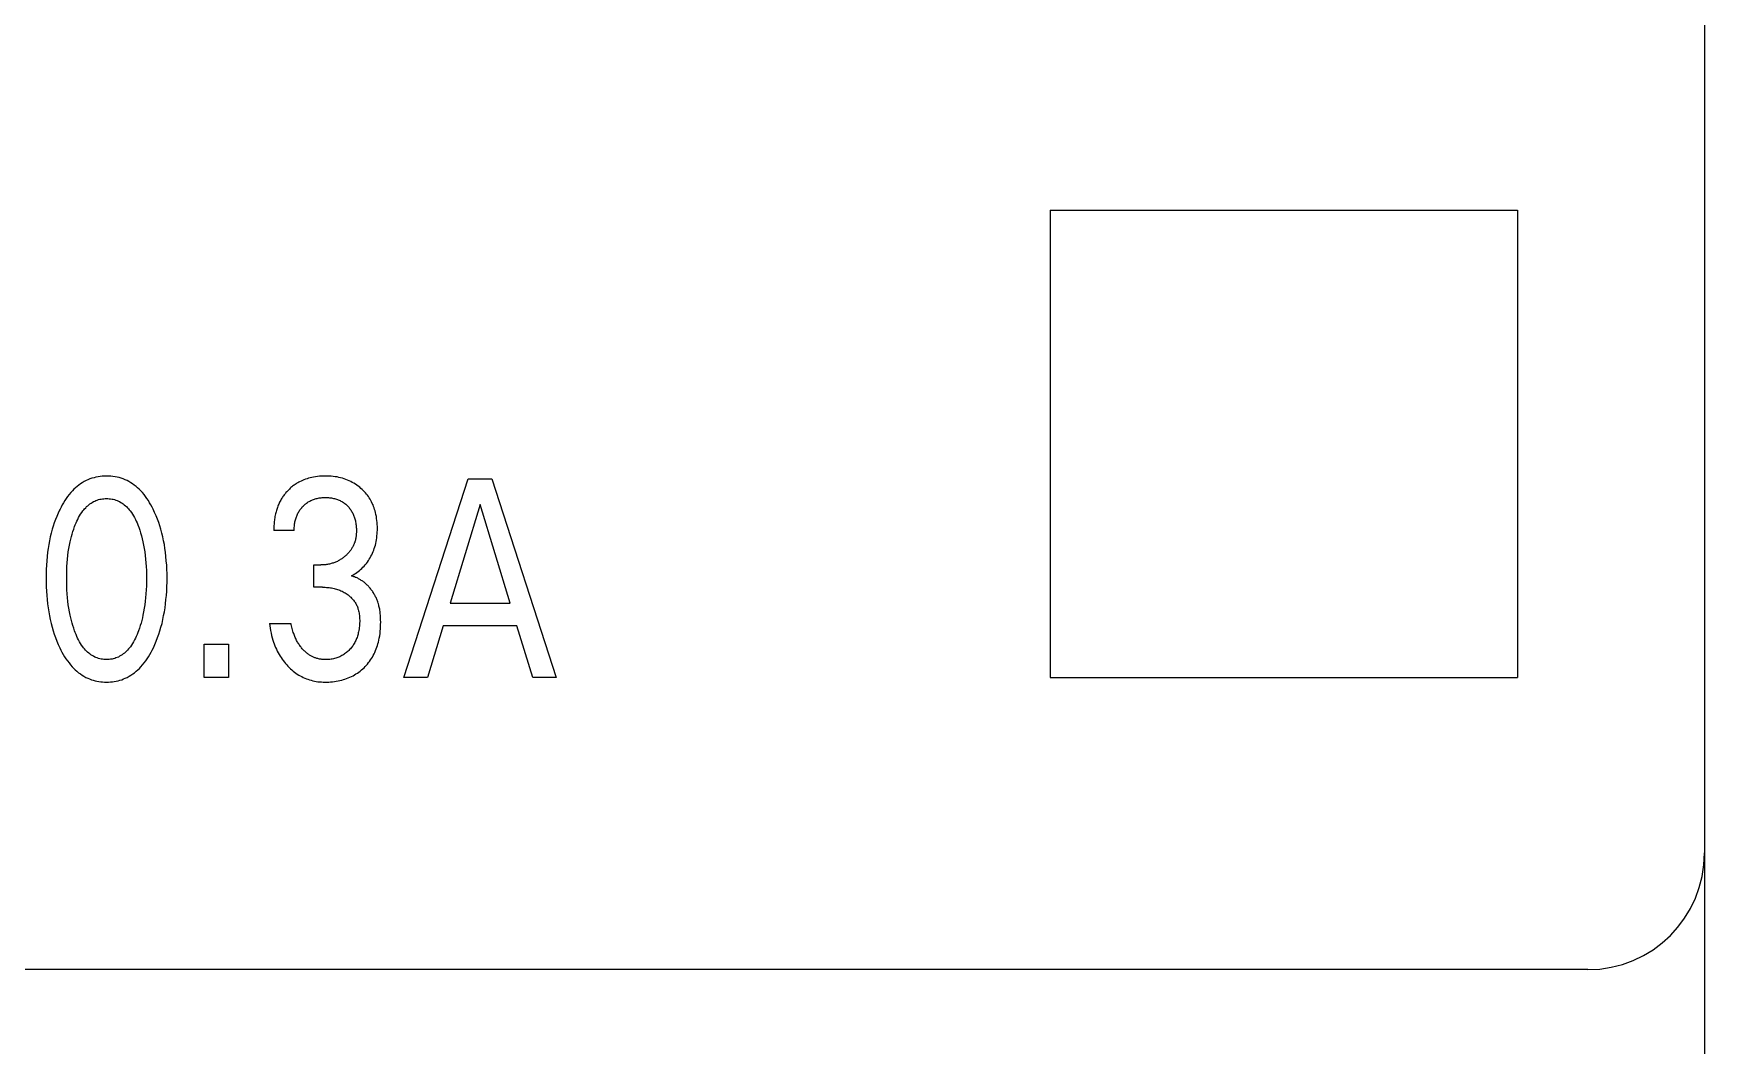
# Model space of a CAD drawing. Extents: x 0 to 420, y 0 to 297.
# Drawn here: x 180 to 194.3, y 181.85 to 190.51 of the extents above; entities that cross this region are included whole.
import ezdxf

# ---------------------------------------------------------------- set-up
doc = ezdxf.new("R2010")
doc.units = 0
doc.header["$LTSCALE"] = 23.1
doc.layers.add('10000_FRONT', color=7, linetype='CONTINUOUS')

msp = doc.modelspace()

# ---------------------------------------------------------------- linework, layer by layer
at = {"layer": '10000_FRONT', "color": 7, "linetype": 'CONTINUOUS'}
for p, q in [((194.3, 249), (194.3, 161)), ((188.7, 189), (188.7, 185)), ((188.7, 189), (192.7, 189)), ((192.7, 189), (192.7, 185)), ((180.415, 186.668), (180.4, 186.658)), ((180.431, 186.678), (180.415, 186.668)), ((180.447, 186.686), (180.431, 186.678)), ((180.463, 186.694), (180.447, 186.686)), ((180.48, 186.7), (180.463, 186.694)), ((180.497, 186.706), (180.48, 186.7)), ((180.515, 186.711), (180.497, 186.706)), ((180.532, 186.716), (180.515, 186.711)), ((180.55, 186.719), (180.532, 186.716)), ((180.568, 186.722), (180.55, 186.719)), ((180.586, 186.724), (180.568, 186.722)), ((180.604, 186.725), (180.586, 186.724)), ((180.622, 186.725), (180.604, 186.725)), ((180.641, 186.725), (180.622, 186.725)), ((180.659, 186.724), (180.641, 186.725)), ((180.677, 186.722), (180.659, 186.724)), ((180.695, 186.719), (180.677, 186.722)), ((180.713, 186.716), (180.695, 186.719)), ((180.73, 186.712), (180.713, 186.716)), ((180.748, 186.706), (180.73, 186.712)), ((180.765, 186.7), (180.748, 186.706)), ((180.782, 186.694), (180.765, 186.7)), ((180.798, 186.686), (180.782, 186.694)), ((180.814, 186.678), (180.798, 186.686)), ((180.83, 186.668), (180.814, 186.678)), ((180.845, 186.658), (180.83, 186.668)), ((182.252, 186.663), (182.244, 186.658)), ((182.259, 186.667), (182.252, 186.663)), ((182.267, 186.672), (182.259, 186.667)), ((182.275, 186.676), (182.267, 186.672)), ((182.287, 186.682), (182.275, 186.676)), ((182.299, 186.688), (182.287, 186.682)), ((182.312, 186.693), (182.299, 186.688)), ((182.325, 186.698), (182.312, 186.693)), ((182.338, 186.702), (182.325, 186.698)), ((182.351, 186.706), (182.338, 186.702)), ((182.364, 186.71), (182.351, 186.706)), ((182.378, 186.713), (182.364, 186.71)), ((182.394, 186.716), (182.378, 186.713)), ((182.411, 186.719), (182.394, 186.716)), ((182.428, 186.721), (182.411, 186.719)), ((182.445, 186.723), (182.428, 186.721)), ((182.462, 186.724), (182.445, 186.723)), ((182.479, 186.725), (182.462, 186.724)), ((182.496, 186.725), (182.479, 186.725)), ((182.513, 186.725), (182.496, 186.725)), ((182.53, 186.724), (182.513, 186.725)), ((182.546, 186.723), (182.53, 186.724)), ((182.562, 186.722), (182.546, 186.723)), ((182.579, 186.719), (182.562, 186.722)), ((182.595, 186.717), (182.579, 186.719)), ((182.611, 186.714), (182.595, 186.717)), ((182.626, 186.71), (182.611, 186.714)), ((182.641, 186.706), (182.626, 186.71)), ((182.656, 186.701), (182.641, 186.706)), ((182.67, 186.696), (182.656, 186.701)), ((182.685, 186.691), (182.67, 186.696)), ((182.699, 186.685), (182.685, 186.691)), ((182.713, 186.678), (182.699, 186.685)), ((182.726, 186.671), (182.713, 186.678)), ((182.739, 186.664), (182.726, 186.671)), ((182.752, 186.656), (182.739, 186.664)), ((183.167, 185), (183.718, 186.7)), ((183.718, 186.7), (183.919, 186.7)), ((183.919, 186.7), (184.47, 185)), ((180.277, 186.533), (180.265, 186.515)), ((180.289, 186.55), (180.277, 186.533)), ((180.302, 186.567), (180.289, 186.55)), ((180.316, 186.583), (180.302, 186.567)), ((180.33, 186.599), (180.316, 186.583)), ((180.343, 186.612), (180.33, 186.599)), ((180.357, 186.624), (180.343, 186.612)), ((180.371, 186.636), (180.357, 186.624)), ((180.385, 186.648), (180.371, 186.636)), ((180.4, 186.658), (180.385, 186.648)), ((180.532, 186.515), (180.543, 186.519)), ((180.543, 186.519), (180.554, 186.523)), ((180.554, 186.523), (180.565, 186.526)), ((180.565, 186.526), (180.576, 186.528)), ((180.576, 186.528), (180.588, 186.53)), ((180.588, 186.53), (180.599, 186.531)), ((180.599, 186.531), (180.611, 186.532)), ((180.611, 186.532), (180.622, 186.533)), ((180.622, 186.533), (180.634, 186.532)), ((180.634, 186.532), (180.646, 186.531)), ((180.646, 186.531), (180.657, 186.53)), ((180.657, 186.53), (180.669, 186.528)), ((180.669, 186.528), (180.68, 186.526)), ((180.68, 186.526), (180.691, 186.523)), ((180.691, 186.523), (180.702, 186.519)), ((180.702, 186.519), (180.713, 186.515)), ((180.86, 186.648), (180.845, 186.658)), ((180.875, 186.636), (180.86, 186.648)), ((180.888, 186.624), (180.875, 186.636)), ((180.902, 186.612), (180.888, 186.624)), ((180.915, 186.599), (180.902, 186.612)), ((180.929, 186.583), (180.915, 186.599)), ((180.943, 186.567), (180.929, 186.583)), ((180.956, 186.55), (180.943, 186.567)), ((180.968, 186.533), (180.956, 186.55)), ((180.98, 186.515), (180.968, 186.533)), ((182.114, 186.52), (182.109, 186.511)), ((182.118, 186.527), (182.114, 186.52)), ((182.122, 186.535), (182.118, 186.527)), ((182.127, 186.542), (182.122, 186.535)), ((182.132, 186.549), (182.127, 186.542)), ((182.137, 186.556), (182.132, 186.549)), ((182.142, 186.563), (182.137, 186.556)), ((182.147, 186.57), (182.142, 186.563)), ((182.153, 186.577), (182.147, 186.57)), ((182.158, 186.583), (182.153, 186.577)), ((182.164, 186.59), (182.158, 186.583)), ((182.17, 186.596), (182.164, 186.59)), ((182.176, 186.602), (182.17, 186.596)), ((182.182, 186.608), (182.176, 186.602)), ((182.188, 186.614), (182.182, 186.608)), ((182.195, 186.62), (182.188, 186.614)), ((182.201, 186.626), (182.195, 186.62)), ((182.208, 186.632), (182.201, 186.626)), ((182.215, 186.638), (182.208, 186.632)), ((182.222, 186.643), (182.215, 186.638)), ((182.229, 186.648), (182.222, 186.643)), ((182.237, 186.653), (182.229, 186.648)), ((182.244, 186.658), (182.237, 186.653)), ((182.378, 186.518), (182.385, 186.522)), ((182.385, 186.522), (182.393, 186.525)), ((182.393, 186.525), (182.401, 186.528)), ((182.401, 186.528), (182.409, 186.53)), ((182.409, 186.53), (182.417, 186.532)), ((182.417, 186.532), (182.425, 186.534)), ((182.425, 186.534), (182.433, 186.536)), ((182.433, 186.536), (182.442, 186.538)), ((182.442, 186.538), (182.451, 186.539)), ((182.451, 186.539), (182.459, 186.54)), ((182.459, 186.54), (182.468, 186.541)), ((182.468, 186.541), (182.477, 186.542)), ((182.477, 186.542), (182.486, 186.542)), ((182.486, 186.542), (182.495, 186.542)), ((182.495, 186.542), (182.504, 186.542)), ((182.504, 186.542), (182.513, 186.542)), ((182.513, 186.542), (182.522, 186.541)), ((182.522, 186.541), (182.531, 186.54)), ((182.531, 186.54), (182.539, 186.539)), ((182.539, 186.539), (182.548, 186.538)), ((182.548, 186.538), (182.557, 186.536)), ((182.557, 186.536), (182.566, 186.534)), ((182.566, 186.534), (182.574, 186.532)), ((182.574, 186.532), (182.582, 186.53)), ((182.582, 186.53), (182.59, 186.528)), ((182.59, 186.528), (182.598, 186.525)), ((182.598, 186.525), (182.606, 186.522)), ((182.606, 186.522), (182.613, 186.518)), ((182.764, 186.647), (182.752, 186.656)), ((182.777, 186.638), (182.764, 186.647)), ((182.789, 186.629), (182.777, 186.638)), ((182.8, 186.619), (182.789, 186.629)), ((182.81, 186.61), (182.8, 186.619)), ((182.82, 186.601), (182.81, 186.61)), ((182.829, 186.591), (182.82, 186.601)), ((182.838, 186.581), (182.829, 186.591)), ((182.847, 186.571), (182.838, 186.581)), ((182.855, 186.56), (182.847, 186.571)), ((182.863, 186.549), (182.855, 186.56)), ((182.871, 186.538), (182.863, 186.549)), ((182.878, 186.527), (182.871, 186.538)), ((182.885, 186.515), (182.878, 186.527)), ((180.196, 186.38), (180.185, 186.352)), ((180.207, 186.407), (180.196, 186.38)), ((180.22, 186.434), (180.207, 186.407)), ((180.224, 186.441), (180.22, 186.434)), ((180.233, 186.46), (180.224, 186.441)), ((180.243, 186.479), (180.233, 186.46)), ((180.254, 186.497), (180.243, 186.479)), ((180.265, 186.515), (180.254, 186.497)), ((180.383, 186.369), (180.392, 186.384)), ((180.392, 186.384), (180.4, 186.398)), ((180.4, 186.398), (180.41, 186.412)), ((180.41, 186.412), (180.42, 186.426)), ((180.42, 186.426), (180.427, 186.436)), ((180.427, 186.436), (180.435, 186.445)), ((180.435, 186.445), (180.444, 186.454)), ((180.444, 186.454), (180.452, 186.463)), ((180.452, 186.463), (180.461, 186.471)), ((180.461, 186.471), (180.47, 186.479)), ((180.47, 186.479), (180.48, 186.486)), ((180.48, 186.486), (180.49, 186.493)), ((180.49, 186.493), (180.5, 186.5)), ((180.5, 186.5), (180.511, 186.506)), ((180.511, 186.506), (180.521, 186.511)), ((180.521, 186.511), (180.532, 186.515)), ((180.713, 186.515), (180.724, 186.511)), ((180.724, 186.511), (180.734, 186.506)), ((180.734, 186.506), (180.745, 186.5)), ((180.745, 186.5), (180.755, 186.493)), ((180.755, 186.493), (180.765, 186.486)), ((180.765, 186.486), (180.774, 186.479)), ((180.774, 186.479), (180.784, 186.471)), ((180.784, 186.471), (180.793, 186.463)), ((180.793, 186.463), (180.801, 186.454)), ((180.801, 186.454), (180.809, 186.445)), ((180.809, 186.445), (180.817, 186.436)), ((180.817, 186.436), (180.825, 186.426)), ((180.825, 186.426), (180.835, 186.412)), ((180.835, 186.412), (180.844, 186.398)), ((180.844, 186.398), (180.853, 186.384)), ((180.853, 186.384), (180.861, 186.369)), ((180.991, 186.497), (180.98, 186.515)), ((181.001, 186.479), (180.991, 186.497)), ((181.012, 186.46), (181.001, 186.479)), ((181.021, 186.441), (181.012, 186.46)), ((181.034, 186.413), (181.021, 186.441)), ((181.047, 186.385), (181.034, 186.413)), ((181.058, 186.356), (181.047, 186.385)), ((182.064, 186.379), (182.062, 186.368)), ((182.066, 186.39), (182.064, 186.379)), ((182.069, 186.401), (182.066, 186.39)), ((182.071, 186.41), (182.069, 186.401)), ((182.074, 186.42), (182.071, 186.41)), ((182.076, 186.429), (182.074, 186.42)), ((182.079, 186.439), (182.076, 186.429)), ((182.082, 186.448), (182.079, 186.439)), ((182.085, 186.457), (182.082, 186.448)), ((182.089, 186.467), (182.085, 186.457)), ((182.092, 186.476), (182.089, 186.467)), ((182.096, 186.485), (182.092, 186.476)), ((182.1, 186.494), (182.096, 186.485)), ((182.104, 186.502), (182.1, 186.494)), ((182.109, 186.511), (182.104, 186.502)), ((182.247, 186.375), (182.25, 186.383)), ((182.25, 186.383), (182.253, 186.391)), ((182.253, 186.391), (182.257, 186.399)), ((182.257, 186.399), (182.26, 186.407)), ((182.26, 186.407), (182.264, 186.414)), ((182.264, 186.414), (182.269, 186.421)), ((182.269, 186.421), (182.273, 186.428)), ((182.273, 186.428), (182.278, 186.435)), ((182.278, 186.435), (182.282, 186.442)), ((182.282, 186.442), (182.288, 186.448)), ((182.288, 186.448), (182.293, 186.454)), ((182.293, 186.454), (182.298, 186.461)), ((182.298, 186.461), (182.304, 186.467)), ((182.304, 186.467), (182.31, 186.472)), ((182.31, 186.472), (182.316, 186.478)), ((182.316, 186.478), (182.322, 186.483)), ((182.322, 186.483), (182.329, 186.488)), ((182.329, 186.488), (182.335, 186.493)), ((182.335, 186.493), (182.342, 186.498)), ((182.342, 186.498), (182.349, 186.503)), ((182.349, 186.503), (182.356, 186.507)), ((182.356, 186.507), (182.363, 186.511)), ((182.363, 186.511), (182.37, 186.515)), ((182.37, 186.515), (182.378, 186.518)), ((182.613, 186.518), (182.621, 186.515)), ((182.621, 186.515), (182.628, 186.511)), ((182.628, 186.511), (182.635, 186.507)), ((182.635, 186.507), (182.642, 186.503)), ((182.642, 186.503), (182.649, 186.498)), ((182.649, 186.498), (182.656, 186.494)), ((182.656, 186.494), (182.663, 186.489)), ((182.663, 186.489), (182.669, 186.483)), ((182.669, 186.483), (182.675, 186.478)), ((182.675, 186.478), (182.681, 186.472)), ((182.681, 186.472), (182.687, 186.467)), ((182.687, 186.467), (182.692, 186.461)), ((182.692, 186.461), (182.698, 186.455)), ((182.698, 186.455), (182.703, 186.448)), ((182.703, 186.448), (182.708, 186.442)), ((182.708, 186.442), (182.713, 186.435)), ((182.713, 186.435), (182.717, 186.428)), ((182.717, 186.428), (182.721, 186.422)), ((182.721, 186.422), (182.726, 186.414)), ((182.726, 186.414), (182.73, 186.407)), ((182.73, 186.407), (182.733, 186.399)), ((182.733, 186.399), (182.737, 186.391)), ((182.737, 186.391), (182.74, 186.383)), ((182.74, 186.383), (182.743, 186.375)), ((182.891, 186.503), (182.885, 186.515)), ((182.897, 186.49), (182.891, 186.503)), ((182.903, 186.478), (182.897, 186.49)), ((182.908, 186.465), (182.903, 186.478)), ((182.913, 186.452), (182.908, 186.465)), ((182.917, 186.439), (182.913, 186.452)), ((182.921, 186.426), (182.917, 186.439)), ((182.924, 186.413), (182.921, 186.426)), ((182.928, 186.396), (182.924, 186.413)), ((182.932, 186.379), (182.928, 186.396)), ((182.934, 186.362), (182.932, 186.379)), ((183.819, 186.481), (183.562, 185.636)), ((184.077, 185.636), (183.819, 186.481)), ((180.149, 186.236), (180.141, 186.204)), ((180.157, 186.269), (180.149, 186.236)), ((180.166, 186.297), (180.157, 186.269)), ((180.175, 186.325), (180.166, 186.297)), ((180.185, 186.352), (180.175, 186.325)), ((180.328, 186.228), (180.334, 186.25)), ((180.334, 186.25), (180.341, 186.271)), ((180.341, 186.271), (180.349, 186.293)), ((180.349, 186.293), (180.355, 186.308)), ((180.355, 186.308), (180.362, 186.324)), ((180.362, 186.324), (180.368, 186.339)), ((180.368, 186.339), (180.376, 186.354)), ((180.376, 186.354), (180.383, 186.369)), ((180.861, 186.369), (180.869, 186.354)), ((180.869, 186.354), (180.876, 186.339)), ((180.876, 186.339), (180.883, 186.324)), ((180.883, 186.324), (180.889, 186.308)), ((180.889, 186.308), (180.896, 186.293)), ((180.896, 186.293), (180.898, 186.287)), ((180.898, 186.287), (180.906, 186.263)), ((180.906, 186.263), (180.914, 186.238)), ((180.914, 186.238), (180.921, 186.213)), ((181.069, 186.327), (181.058, 186.356)), ((181.078, 186.298), (181.069, 186.327)), ((181.087, 186.269), (181.078, 186.298)), ((181.096, 186.236), (181.087, 186.269)), ((181.104, 186.204), (181.096, 186.236)), ((182.055, 186.302), (182.054, 186.291)), ((182.054, 186.291), (182.054, 186.28)), ((182.054, 186.28), (182.054, 186.269)), ((182.054, 186.269), (182.054, 186.258)), ((182.228, 186.258), (182.054, 186.258)), ((182.056, 186.313), (182.055, 186.302)), ((182.057, 186.324), (182.056, 186.313)), ((182.058, 186.335), (182.057, 186.324)), ((182.059, 186.346), (182.058, 186.335)), ((182.061, 186.357), (182.059, 186.346)), ((182.062, 186.368), (182.061, 186.357)), ((182.228, 186.277), (182.229, 186.286)), ((182.228, 186.267), (182.228, 186.277)), ((182.228, 186.258), (182.228, 186.267)), ((182.229, 186.286), (182.23, 186.296)), ((182.23, 186.296), (182.231, 186.305)), ((182.231, 186.305), (182.232, 186.315)), ((182.232, 186.315), (182.233, 186.324)), ((182.233, 186.324), (182.235, 186.333)), ((182.235, 186.333), (182.237, 186.343)), ((182.237, 186.343), (182.239, 186.351)), ((182.239, 186.351), (182.241, 186.359)), ((182.241, 186.359), (182.244, 186.367)), ((182.244, 186.367), (182.247, 186.375)), ((182.743, 186.375), (182.745, 186.367)), ((182.745, 186.367), (182.748, 186.359)), ((182.748, 186.359), (182.75, 186.351)), ((182.75, 186.351), (182.752, 186.342)), ((182.752, 186.342), (182.754, 186.333)), ((182.754, 186.333), (182.756, 186.323)), ((182.756, 186.323), (182.757, 186.314)), ((182.757, 186.314), (182.759, 186.304)), ((182.759, 186.304), (182.76, 186.294)), ((182.76, 186.294), (182.76, 186.285)), ((182.76, 186.285), (182.761, 186.275)), ((182.761, 186.24), (182.76, 186.232)), ((182.761, 186.275), (182.761, 186.265)), ((182.761, 186.265), (182.761, 186.255)), ((182.761, 186.255), (182.761, 186.248)), ((182.761, 186.248), (182.761, 186.24)), ((182.936, 186.345), (182.934, 186.362)), ((182.938, 186.328), (182.936, 186.345)), ((182.939, 186.311), (182.938, 186.328)), ((182.938, 186.229), (182.939, 186.245)), ((182.94, 186.294), (182.939, 186.311)), ((182.939, 186.245), (182.94, 186.261)), ((182.94, 186.277), (182.94, 186.294)), ((182.94, 186.261), (182.94, 186.277)), ((180.122, 186.106), (180.118, 186.073)), ((180.128, 186.139), (180.122, 186.106)), ((180.134, 186.171), (180.128, 186.139)), ((180.141, 186.204), (180.134, 186.171)), ((180.295, 186.075), (180.3, 186.104)), ((180.3, 186.104), (180.305, 186.134)), ((180.305, 186.134), (180.311, 186.163)), ((180.311, 186.163), (180.316, 186.185)), ((180.316, 186.185), (180.322, 186.207)), ((180.322, 186.207), (180.328, 186.228)), ((180.921, 186.213), (180.928, 186.188)), ((180.928, 186.188), (180.934, 186.163)), ((180.934, 186.163), (180.94, 186.134)), ((180.94, 186.134), (180.945, 186.104)), ((180.945, 186.104), (180.949, 186.075)), ((181.111, 186.171), (181.104, 186.204)), ((181.117, 186.139), (181.111, 186.171)), ((181.122, 186.106), (181.117, 186.139)), ((181.127, 186.073), (181.122, 186.106)), ((182.712, 186.091), (182.708, 186.085)), ((182.716, 186.096), (182.712, 186.091)), ((182.719, 186.102), (182.716, 186.096)), ((182.723, 186.108), (182.719, 186.102)), ((182.726, 186.114), (182.723, 186.108)), ((182.73, 186.12), (182.726, 186.114)), ((182.733, 186.126), (182.73, 186.12)), ((182.736, 186.132), (182.733, 186.126)), ((182.738, 186.138), (182.736, 186.132)), ((182.741, 186.144), (182.738, 186.138)), ((182.743, 186.151), (182.741, 186.144)), ((182.746, 186.157), (182.743, 186.151)), ((182.748, 186.163), (182.746, 186.157)), ((182.75, 186.17), (182.748, 186.163)), ((182.752, 186.177), (182.75, 186.17)), ((182.754, 186.185), (182.752, 186.177)), ((182.755, 186.193), (182.754, 186.185)), ((182.757, 186.201), (182.755, 186.193)), ((182.758, 186.208), (182.757, 186.201)), ((182.759, 186.216), (182.758, 186.208)), ((182.76, 186.224), (182.759, 186.216)), ((182.76, 186.232), (182.76, 186.224)), ((182.904, 186.078), (182.91, 186.092)), ((182.91, 186.092), (182.914, 186.106)), ((182.914, 186.106), (182.919, 186.12)), ((182.919, 186.12), (182.923, 186.134)), ((182.923, 186.134), (182.926, 186.149)), ((182.926, 186.149), (182.93, 186.164)), ((182.93, 186.164), (182.933, 186.18)), ((182.933, 186.18), (182.935, 186.196)), ((182.935, 186.196), (182.937, 186.212)), ((182.937, 186.212), (182.938, 186.229)), ((180.108, 185.963), (180.106, 185.926)), ((180.11, 186), (180.108, 185.963)), ((180.114, 186.036), (180.11, 186)), ((180.118, 186.073), (180.114, 186.036)), ((180.282, 185.917), (180.283, 185.95)), ((180.283, 185.95), (180.285, 185.983)), ((180.285, 185.983), (180.288, 186.015)), ((180.288, 186.015), (180.291, 186.045)), ((180.291, 186.045), (180.295, 186.075)), ((180.949, 186.075), (180.953, 186.045)), ((180.953, 186.045), (180.956, 186.015)), ((180.956, 186.015), (180.959, 185.983)), ((180.959, 185.983), (180.961, 185.95)), ((180.961, 185.95), (180.963, 185.917)), ((181.131, 186.036), (181.127, 186.073)), ((181.134, 186), (181.131, 186.036)), ((181.137, 185.963), (181.134, 186)), ((181.139, 185.926), (181.137, 185.963)), ((182.397, 185.773), (182.397, 185.964)), ((182.397, 185.964), (182.456, 185.964)), ((182.465, 185.964), (182.456, 185.964)), ((182.473, 185.964), (182.465, 185.964)), ((182.481, 185.965), (182.473, 185.964)), ((182.489, 185.965), (182.481, 185.965)), ((182.498, 185.966), (182.489, 185.965)), ((182.506, 185.967), (182.498, 185.966)), ((182.514, 185.969), (182.506, 185.967)), ((182.522, 185.97), (182.514, 185.969)), ((182.53, 185.972), (182.522, 185.97)), ((182.538, 185.974), (182.53, 185.972)), ((182.546, 185.976), (182.538, 185.974)), ((182.553, 185.978), (182.546, 185.976)), ((182.561, 185.98), (182.553, 185.978)), ((182.568, 185.983), (182.561, 185.98)), ((182.576, 185.986), (182.568, 185.983)), ((182.583, 185.989), (182.576, 185.986)), ((182.591, 185.992), (182.583, 185.989)), ((182.598, 185.995), (182.591, 185.992)), ((182.604, 185.999), (182.598, 185.995)), ((182.611, 186.002), (182.604, 185.999)), ((182.617, 186.006), (182.611, 186.002)), ((182.623, 186.01), (182.617, 186.006)), ((182.63, 186.013), (182.623, 186.01)), ((182.636, 186.017), (182.63, 186.013)), ((182.642, 186.022), (182.636, 186.017)), ((182.648, 186.026), (182.642, 186.022)), ((182.653, 186.03), (182.648, 186.026)), ((182.659, 186.035), (182.653, 186.03)), ((182.665, 186.039), (182.659, 186.035)), ((182.67, 186.044), (182.665, 186.039)), ((182.675, 186.049), (182.67, 186.044)), ((182.68, 186.054), (182.675, 186.049)), ((182.685, 186.059), (182.68, 186.054)), ((182.69, 186.064), (182.685, 186.059)), ((182.694, 186.069), (182.69, 186.064)), ((182.699, 186.074), (182.694, 186.069)), ((182.703, 186.079), (182.699, 186.074)), ((182.708, 186.085), (182.703, 186.079)), ((182.817, 185.945), (182.827, 185.955)), ((182.827, 185.955), (182.837, 185.966)), ((182.837, 185.966), (182.846, 185.977)), ((182.846, 185.977), (182.855, 185.989)), ((182.855, 185.989), (182.863, 186.001)), ((182.863, 186.001), (182.871, 186.013)), ((182.871, 186.013), (182.878, 186.025)), ((182.878, 186.025), (182.885, 186.038)), ((182.885, 186.038), (182.892, 186.051)), ((182.892, 186.051), (182.898, 186.064)), ((182.898, 186.064), (182.904, 186.078)), ((180.106, 185.926), (180.105, 185.89)), ((180.105, 185.89), (180.105, 185.853)), ((180.105, 185.853), (180.105, 185.816)), ((180.105, 185.816), (180.106, 185.778)), ((180.281, 185.884), (180.282, 185.917)), ((180.281, 185.851), (180.281, 185.884)), ((180.281, 185.817), (180.281, 185.851)), ((180.282, 185.784), (180.281, 185.817)), ((180.963, 185.917), (180.964, 185.884)), ((180.964, 185.817), (180.963, 185.784)), ((180.964, 185.884), (180.964, 185.851)), ((180.964, 185.851), (180.964, 185.817)), ((181.14, 185.89), (181.139, 185.926)), ((181.139, 185.779), (181.14, 185.816)), ((181.14, 185.853), (181.14, 185.89)), ((181.14, 185.816), (181.14, 185.853)), ((182.719, 185.87), (182.731, 185.877)), ((182.726, 185.868), (182.719, 185.87)), ((182.733, 185.866), (182.726, 185.868)), ((182.731, 185.877), (182.742, 185.884)), ((182.74, 185.863), (182.733, 185.866)), ((182.746, 185.861), (182.74, 185.863)), ((182.742, 185.884), (182.754, 185.891)), ((182.753, 185.858), (182.746, 185.861)), ((182.76, 185.856), (182.753, 185.858)), ((182.754, 185.891), (182.765, 185.899)), ((182.766, 185.853), (182.76, 185.856)), ((182.765, 185.899), (182.776, 185.907)), ((182.773, 185.85), (182.766, 185.853)), ((182.779, 185.846), (182.773, 185.85)), ((182.776, 185.907), (182.786, 185.916)), ((182.785, 185.843), (182.779, 185.846)), ((182.791, 185.839), (182.785, 185.843)), ((182.786, 185.916), (182.797, 185.925)), ((182.797, 185.836), (182.791, 185.839)), ((182.797, 185.925), (182.807, 185.935)), ((182.803, 185.832), (182.797, 185.836)), ((182.809, 185.828), (182.803, 185.832)), ((182.807, 185.935), (182.817, 185.945)), ((182.815, 185.824), (182.809, 185.828)), ((182.821, 185.82), (182.815, 185.824)), ((182.826, 185.816), (182.821, 185.82)), ((182.832, 185.811), (182.826, 185.816)), ((182.837, 185.807), (182.832, 185.811)), ((182.842, 185.802), (182.837, 185.807)), ((180.106, 185.778), (180.108, 185.741)), ((180.108, 185.741), (180.11, 185.704)), ((180.11, 185.704), (180.113, 185.667)), ((180.113, 185.667), (180.118, 185.63)), ((180.283, 185.75), (180.282, 185.784)), ((180.285, 185.717), (180.283, 185.75)), ((180.288, 185.683), (180.285, 185.717)), ((180.291, 185.653), (180.288, 185.683)), ((180.957, 185.683), (180.953, 185.653)), ((180.959, 185.717), (180.957, 185.683)), ((180.961, 185.75), (180.959, 185.717)), ((180.963, 185.784), (180.961, 185.75)), ((181.127, 185.63), (181.131, 185.667)), ((181.131, 185.667), (181.135, 185.704)), ((181.135, 185.704), (181.137, 185.741)), ((181.137, 185.741), (181.139, 185.779)), ((182.47, 185.773), (182.397, 185.773)), ((182.47, 185.773), (182.481, 185.773)), ((182.481, 185.773), (182.493, 185.773)), ((182.493, 185.773), (182.504, 185.772)), ((182.504, 185.772), (182.515, 185.771)), ((182.515, 185.771), (182.527, 185.77)), ((182.527, 185.77), (182.538, 185.769)), ((182.538, 185.769), (182.549, 185.767)), ((182.549, 185.767), (182.56, 185.765)), ((182.56, 185.765), (182.57, 185.763)), ((182.57, 185.763), (182.58, 185.76)), ((182.58, 185.76), (182.59, 185.757)), ((182.59, 185.757), (182.6, 185.754)), ((182.6, 185.754), (182.61, 185.75)), ((182.61, 185.75), (182.62, 185.747)), ((182.62, 185.747), (182.629, 185.743)), ((182.629, 185.743), (182.638, 185.739)), ((182.638, 185.739), (182.648, 185.734)), ((182.648, 185.734), (182.656, 185.729)), ((182.656, 185.729), (182.665, 185.724)), ((182.665, 185.724), (182.674, 185.719)), ((182.674, 185.719), (182.682, 185.713)), ((182.682, 185.713), (182.689, 185.708)), ((182.689, 185.708), (182.695, 185.703)), ((182.695, 185.703), (182.702, 185.698)), ((182.702, 185.698), (182.708, 185.692)), ((182.708, 185.692), (182.714, 185.687)), ((182.714, 185.687), (182.72, 185.681)), ((182.72, 185.681), (182.726, 185.675)), ((182.726, 185.675), (182.731, 185.669)), ((182.731, 185.669), (182.736, 185.662)), ((182.736, 185.662), (182.741, 185.655)), ((182.848, 185.797), (182.842, 185.802)), ((182.853, 185.792), (182.848, 185.797)), ((182.858, 185.787), (182.853, 185.792)), ((182.863, 185.782), (182.858, 185.787)), ((182.868, 185.776), (182.863, 185.782)), ((182.874, 185.77), (182.868, 185.776)), ((182.879, 185.764), (182.874, 185.77)), ((182.884, 185.758), (182.879, 185.764)), ((182.888, 185.752), (182.884, 185.758)), ((182.893, 185.745), (182.888, 185.752)), ((182.898, 185.739), (182.893, 185.745)), ((182.902, 185.733), (182.898, 185.739)), ((182.906, 185.726), (182.902, 185.733)), ((182.91, 185.719), (182.906, 185.726)), ((182.914, 185.712), (182.91, 185.719)), ((182.918, 185.706), (182.914, 185.712)), ((182.922, 185.699), (182.918, 185.706)), ((182.925, 185.692), (182.922, 185.699)), ((182.929, 185.685), (182.925, 185.692)), ((182.932, 185.677), (182.929, 185.685)), ((182.935, 185.67), (182.932, 185.677)), ((182.938, 185.663), (182.935, 185.67)), ((182.941, 185.656), (182.938, 185.663)), ((180.118, 185.63), (180.122, 185.596)), ((180.122, 185.596), (180.127, 185.563)), ((180.127, 185.563), (180.133, 185.529)), ((180.133, 185.529), (180.14, 185.496)), ((180.295, 185.623), (180.291, 185.653)), ((180.3, 185.593), (180.295, 185.623)), ((180.305, 185.563), (180.3, 185.593)), ((180.311, 185.534), (180.305, 185.563)), ((180.316, 185.511), (180.311, 185.534)), ((180.934, 185.534), (180.929, 185.511)), ((180.94, 185.563), (180.934, 185.534)), ((180.945, 185.593), (180.94, 185.563)), ((180.95, 185.623), (180.945, 185.593)), ((180.953, 185.653), (180.95, 185.623)), ((181.104, 185.497), (181.111, 185.53)), ((181.111, 185.53), (181.117, 185.563)), ((181.117, 185.563), (181.123, 185.597)), ((181.123, 185.597), (181.127, 185.63)), ((182.741, 185.655), (182.746, 185.649)), ((182.746, 185.649), (182.75, 185.642)), ((182.75, 185.642), (182.755, 185.635)), ((182.755, 185.635), (182.759, 185.627)), ((182.759, 185.627), (182.762, 185.62)), ((182.762, 185.62), (182.766, 185.613)), ((182.766, 185.613), (182.769, 185.605)), ((182.769, 185.605), (182.772, 185.597)), ((182.772, 185.597), (182.774, 185.589)), ((182.774, 185.589), (182.777, 185.582)), ((182.777, 185.582), (182.779, 185.572)), ((182.779, 185.572), (182.782, 185.562)), ((182.782, 185.562), (182.784, 185.552)), ((182.784, 185.552), (182.785, 185.542)), ((182.785, 185.542), (182.786, 185.532)), ((182.786, 185.532), (182.787, 185.522)), ((182.787, 185.522), (182.788, 185.512)), ((182.944, 185.647), (182.941, 185.656)), ((182.947, 185.638), (182.944, 185.647)), ((182.949, 185.63), (182.947, 185.638)), ((182.952, 185.621), (182.949, 185.63)), ((182.954, 185.612), (182.952, 185.621)), ((182.956, 185.603), (182.954, 185.612)), ((182.958, 185.594), (182.956, 185.603)), ((182.96, 185.585), (182.958, 185.594)), ((182.961, 185.576), (182.96, 185.585)), ((182.963, 185.567), (182.961, 185.576)), ((182.964, 185.558), (182.963, 185.567)), ((182.965, 185.548), (182.964, 185.558)), ((182.966, 185.53), (182.965, 185.548)), ((182.968, 185.512), (182.966, 185.53)), ((183.562, 185.636), (184.077, 185.636)), ((180.14, 185.496), (180.148, 185.463)), ((180.148, 185.463), (180.157, 185.431)), ((180.157, 185.431), (180.165, 185.401)), ((180.165, 185.401), (180.175, 185.371)), ((180.321, 185.489), (180.316, 185.511)), ((180.327, 185.467), (180.321, 185.489)), ((180.334, 185.445), (180.327, 185.467)), ((180.341, 185.423), (180.334, 185.445)), ((180.348, 185.401), (180.341, 185.423)), ((180.354, 185.385), (180.348, 185.401)), ((180.361, 185.369), (180.354, 185.385)), ((180.89, 185.385), (180.884, 185.369)), ((180.896, 185.401), (180.89, 185.385)), ((180.904, 185.423), (180.896, 185.401)), ((180.911, 185.445), (180.904, 185.423)), ((180.918, 185.467), (180.911, 185.445)), ((180.924, 185.489), (180.918, 185.467)), ((180.929, 185.511), (180.924, 185.489)), ((181.07, 185.371), (181.079, 185.401)), ((181.079, 185.401), (181.088, 185.431)), ((181.088, 185.431), (181.097, 185.464)), ((181.097, 185.464), (181.104, 185.497)), ((182.016, 185.464), (182.019, 185.443)), ((182.016, 185.464), (182.199, 185.464)), ((182.019, 185.443), (182.022, 185.422)), ((182.022, 185.422), (182.026, 185.402)), ((182.026, 185.402), (182.03, 185.381)), ((182.03, 185.381), (182.035, 185.361)), ((182.202, 185.453), (182.199, 185.464)), ((182.204, 185.442), (182.202, 185.453)), ((182.207, 185.431), (182.204, 185.442)), ((182.21, 185.42), (182.207, 185.431)), ((182.213, 185.409), (182.21, 185.42)), ((182.216, 185.398), (182.213, 185.409)), ((182.22, 185.387), (182.216, 185.398)), ((182.224, 185.376), (182.22, 185.387)), ((182.227, 185.368), (182.224, 185.376)), ((182.777, 185.382), (182.775, 185.373)), ((182.779, 185.392), (182.777, 185.382)), ((182.782, 185.404), (182.779, 185.392)), ((182.784, 185.417), (182.782, 185.404)), ((182.785, 185.429), (182.784, 185.417)), ((182.787, 185.441), (182.785, 185.429)), ((182.788, 185.454), (182.787, 185.441)), ((182.788, 185.512), (182.788, 185.502)), ((182.788, 185.502), (182.789, 185.492)), ((182.789, 185.479), (182.788, 185.466)), ((182.788, 185.466), (182.788, 185.454)), ((182.789, 185.492), (182.789, 185.479)), ((182.96, 185.357), (182.963, 185.377)), ((182.963, 185.377), (182.965, 185.396)), ((182.965, 185.396), (182.967, 185.416)), ((182.967, 185.416), (182.968, 185.435)), ((182.968, 185.493), (182.968, 185.512)), ((182.969, 185.475), (182.968, 185.493)), ((182.968, 185.455), (182.969, 185.475)), ((182.968, 185.435), (182.968, 185.455)), ((183.503, 185.443), (183.37, 185)), ((184.135, 185.443), (183.503, 185.443)), ((184.271, 185), (184.135, 185.443)), ((180.175, 185.371), (180.185, 185.342)), ((180.185, 185.342), (180.196, 185.313)), ((180.196, 185.313), (180.209, 185.284)), ((180.209, 185.284), (180.222, 185.255)), ((180.222, 185.255), (180.231, 185.236)), ((180.231, 185.236), (180.241, 185.217)), ((180.367, 185.353), (180.361, 185.369)), ((180.375, 185.338), (180.367, 185.353)), ((180.382, 185.322), (180.375, 185.338)), ((180.391, 185.307), (180.382, 185.322)), ((180.399, 185.293), (180.391, 185.307)), ((180.409, 185.278), (180.399, 185.293)), ((180.419, 185.264), (180.409, 185.278)), ((180.426, 185.254), (180.419, 185.264)), ((180.434, 185.245), (180.426, 185.254)), ((180.443, 185.235), (180.434, 185.245)), ((180.451, 185.226), (180.443, 185.235)), ((180.802, 185.235), (180.793, 185.226)), ((180.81, 185.245), (180.802, 185.235)), ((180.818, 185.254), (180.81, 185.245)), ((180.826, 185.264), (180.818, 185.254)), ((180.836, 185.278), (180.826, 185.264)), ((180.845, 185.293), (180.836, 185.278)), ((180.854, 185.307), (180.845, 185.293)), ((180.862, 185.322), (180.854, 185.307)), ((180.87, 185.338), (180.862, 185.322)), ((180.877, 185.353), (180.87, 185.338)), ((180.884, 185.369), (180.877, 185.353)), ((181.003, 185.217), (181.013, 185.236)), ((181.013, 185.236), (181.023, 185.255)), ((181.023, 185.255), (181.036, 185.284)), ((181.036, 185.284), (181.048, 185.313)), ((181.048, 185.313), (181.059, 185.342)), ((181.059, 185.342), (181.07, 185.371)), ((181.459, 185), (181.459, 185.287)), ((181.459, 185.287), (181.666, 185.287)), ((181.666, 185.287), (181.666, 185)), ((182.035, 185.361), (182.04, 185.34)), ((182.04, 185.34), (182.046, 185.32)), ((182.046, 185.32), (182.051, 185.304)), ((182.051, 185.304), (182.057, 185.289)), ((182.057, 185.289), (182.063, 185.273)), ((182.063, 185.273), (182.069, 185.258)), ((182.069, 185.258), (182.076, 185.242)), ((182.076, 185.242), (182.083, 185.227)), ((182.23, 185.359), (182.227, 185.368)), ((182.234, 185.351), (182.23, 185.359)), ((182.237, 185.343), (182.234, 185.351)), ((182.241, 185.334), (182.237, 185.343)), ((182.245, 185.326), (182.241, 185.334)), ((182.249, 185.318), (182.245, 185.326)), ((182.254, 185.31), (182.249, 185.318)), ((182.258, 185.302), (182.254, 185.31)), ((182.263, 185.295), (182.258, 185.302)), ((182.267, 185.288), (182.263, 185.295)), ((182.272, 185.281), (182.267, 185.288)), ((182.277, 185.274), (182.272, 185.281)), ((182.282, 185.267), (182.277, 185.274)), ((182.287, 185.26), (182.282, 185.267)), ((182.292, 185.254), (182.287, 185.26)), ((182.298, 185.247), (182.292, 185.254)), ((182.303, 185.241), (182.298, 185.247)), ((182.308, 185.236), (182.303, 185.241)), ((182.313, 185.23), (182.308, 185.236)), ((182.696, 185.233), (182.69, 185.226)), ((182.703, 185.24), (182.696, 185.233)), ((182.709, 185.247), (182.703, 185.24)), ((182.715, 185.254), (182.709, 185.247)), ((182.721, 185.261), (182.715, 185.254)), ((182.727, 185.268), (182.721, 185.261)), ((182.732, 185.276), (182.727, 185.268)), ((182.737, 185.284), (182.732, 185.276)), ((182.742, 185.292), (182.737, 185.284)), ((182.746, 185.3), (182.742, 185.292)), ((182.751, 185.308), (182.746, 185.3)), ((182.755, 185.317), (182.751, 185.308)), ((182.759, 185.326), (182.755, 185.317)), ((182.763, 185.335), (182.759, 185.326)), ((182.766, 185.344), (182.763, 185.335)), ((182.769, 185.354), (182.766, 185.344)), ((182.772, 185.363), (182.769, 185.354)), ((182.775, 185.373), (182.772, 185.363)), ((182.925, 185.231), (182.931, 185.245)), ((182.931, 185.245), (182.936, 185.259)), ((182.936, 185.259), (182.941, 185.274)), ((182.941, 185.274), (182.945, 185.289)), ((182.945, 185.289), (182.949, 185.304)), ((182.949, 185.304), (182.953, 185.319)), ((182.953, 185.319), (182.957, 185.338)), ((182.957, 185.338), (182.96, 185.357)), ((180.241, 185.217), (180.252, 185.198)), ((180.252, 185.198), (180.263, 185.179)), ((180.263, 185.179), (180.275, 185.161)), ((180.275, 185.161), (180.287, 185.143)), ((180.287, 185.143), (180.301, 185.125)), ((180.301, 185.125), (180.314, 185.108)), ((180.314, 185.108), (180.329, 185.092)), ((180.329, 185.092), (180.342, 185.079)), ((180.46, 185.218), (180.451, 185.226)), ((180.47, 185.209), (180.46, 185.218)), ((180.479, 185.202), (180.47, 185.209)), ((180.489, 185.195), (180.479, 185.202)), ((180.5, 185.188), (180.489, 185.195)), ((180.51, 185.182), (180.5, 185.188)), ((180.521, 185.176), (180.51, 185.182)), ((180.531, 185.172), (180.521, 185.176)), ((180.542, 185.168), (180.531, 185.172)), ((180.553, 185.164), (180.542, 185.168)), ((180.564, 185.161), (180.553, 185.164)), ((180.576, 185.159), (180.564, 185.161)), ((180.587, 185.157), (180.576, 185.159)), ((180.599, 185.155), (180.587, 185.157)), ((180.611, 185.154), (180.599, 185.155)), ((180.622, 185.154), (180.611, 185.154)), ((180.634, 185.154), (180.622, 185.154)), ((180.646, 185.155), (180.634, 185.154)), ((180.657, 185.157), (180.646, 185.155)), ((180.669, 185.159), (180.657, 185.157)), ((180.68, 185.161), (180.669, 185.159)), ((180.692, 185.164), (180.68, 185.161)), ((180.703, 185.168), (180.692, 185.164)), ((180.713, 185.172), (180.703, 185.168)), ((180.724, 185.176), (180.713, 185.172)), ((180.734, 185.182), (180.724, 185.176)), ((180.745, 185.188), (180.734, 185.182)), ((180.755, 185.195), (180.745, 185.188)), ((180.765, 185.202), (180.755, 185.195)), ((180.775, 185.209), (180.765, 185.202)), ((180.784, 185.218), (180.775, 185.209)), ((180.793, 185.226), (180.784, 185.218)), ((180.903, 185.079), (180.916, 185.092)), ((180.916, 185.092), (180.931, 185.108)), ((180.931, 185.108), (180.945, 185.125)), ((180.945, 185.125), (180.958, 185.143)), ((180.958, 185.143), (180.97, 185.161)), ((180.97, 185.161), (180.982, 185.179)), ((180.982, 185.179), (180.993, 185.198)), ((180.993, 185.198), (181.003, 185.217)), ((182.083, 185.227), (182.091, 185.213)), ((182.091, 185.213), (182.099, 185.198)), ((182.099, 185.198), (182.107, 185.184)), ((182.107, 185.184), (182.116, 185.171)), ((182.116, 185.171), (182.125, 185.158)), ((182.125, 185.158), (182.134, 185.145)), ((182.134, 185.145), (182.144, 185.133)), ((182.144, 185.133), (182.154, 185.12)), ((182.154, 185.12), (182.164, 185.109)), ((182.164, 185.109), (182.175, 185.097)), ((182.175, 185.097), (182.185, 185.086)), ((182.319, 185.225), (182.313, 185.23)), ((182.324, 185.22), (182.319, 185.225)), ((182.33, 185.215), (182.324, 185.22)), ((182.336, 185.21), (182.33, 185.215)), ((182.341, 185.206), (182.336, 185.21)), ((182.347, 185.201), (182.341, 185.206)), ((182.353, 185.197), (182.347, 185.201)), ((182.359, 185.193), (182.353, 185.197)), ((182.365, 185.189), (182.359, 185.193)), ((182.37, 185.186), (182.365, 185.189)), ((182.376, 185.183), (182.37, 185.186)), ((182.382, 185.18), (182.376, 185.183)), ((182.387, 185.177), (182.382, 185.18)), ((182.393, 185.175), (182.387, 185.177)), ((182.399, 185.172), (182.393, 185.175)), ((182.405, 185.17), (182.399, 185.172)), ((182.411, 185.168), (182.405, 185.17)), ((182.417, 185.166), (182.411, 185.168)), ((182.423, 185.164), (182.417, 185.166)), ((182.43, 185.162), (182.423, 185.164)), ((182.437, 185.16), (182.43, 185.162)), ((182.444, 185.159), (182.437, 185.16)), ((182.451, 185.158), (182.444, 185.159)), ((182.458, 185.157), (182.451, 185.158)), ((182.465, 185.156), (182.458, 185.157)), ((182.472, 185.155), (182.465, 185.156)), ((182.479, 185.155), (182.472, 185.155)), ((182.486, 185.154), (182.479, 185.155)), ((182.494, 185.154), (182.486, 185.154)), ((182.504, 185.154), (182.494, 185.154)), ((182.514, 185.155), (182.504, 185.154)), ((182.524, 185.155), (182.514, 185.155)), ((182.534, 185.156), (182.524, 185.155)), ((182.544, 185.158), (182.534, 185.156)), ((182.554, 185.159), (182.544, 185.158)), ((182.564, 185.161), (182.554, 185.159)), ((182.574, 185.164), (182.564, 185.161)), ((182.584, 185.166), (182.574, 185.164)), ((182.593, 185.169), (182.584, 185.166)), ((182.601, 185.172), (182.593, 185.169)), ((182.61, 185.176), (182.601, 185.172)), ((182.619, 185.179), (182.61, 185.176)), ((182.628, 185.183), (182.619, 185.179)), ((182.636, 185.188), (182.628, 185.183)), ((182.644, 185.192), (182.636, 185.188)), ((182.652, 185.197), (182.644, 185.192)), ((182.66, 185.202), (182.652, 185.197)), ((182.668, 185.208), (182.66, 185.202)), ((182.675, 185.214), (182.668, 185.208)), ((182.683, 185.22), (182.675, 185.214)), ((182.69, 185.226), (182.683, 185.22)), ((182.826, 185.084), (182.836, 185.095)), ((182.836, 185.095), (182.846, 185.105)), ((182.846, 185.105), (182.856, 185.116)), ((182.856, 185.116), (182.865, 185.128)), ((182.865, 185.128), (182.874, 185.139)), ((182.874, 185.139), (182.882, 185.151)), ((182.882, 185.151), (182.89, 185.164)), ((182.89, 185.164), (182.898, 185.176)), ((182.898, 185.176), (182.905, 185.189)), ((182.905, 185.189), (182.912, 185.202)), ((182.912, 185.202), (182.919, 185.216)), ((182.919, 185.216), (182.925, 185.231)), ((180.342, 185.079), (180.355, 185.066)), ((180.355, 185.066), (180.369, 185.054)), ((180.369, 185.054), (180.383, 185.042)), ((180.383, 185.042), (180.398, 185.031)), ((180.398, 185.031), (180.414, 185.02)), ((180.414, 185.02), (180.429, 185.011)), ((180.429, 185.011), (180.446, 185.002)), ((180.446, 185.002), (180.462, 184.994)), ((180.462, 184.994), (180.477, 184.988)), ((180.477, 184.988), (180.493, 184.982)), ((180.493, 184.982), (180.508, 184.977)), ((180.508, 184.977), (180.524, 184.973)), ((180.524, 184.973), (180.54, 184.969)), ((180.54, 184.969), (180.557, 184.967)), ((180.557, 184.967), (180.573, 184.964)), ((180.573, 184.964), (180.589, 184.963)), ((180.589, 184.963), (180.606, 184.962)), ((180.606, 184.962), (180.622, 184.961)), ((180.622, 184.961), (180.639, 184.962)), ((180.639, 184.962), (180.655, 184.963)), ((180.655, 184.963), (180.672, 184.964)), ((180.672, 184.964), (180.688, 184.967)), ((180.688, 184.967), (180.705, 184.969)), ((180.705, 184.969), (180.721, 184.973)), ((180.721, 184.973), (180.737, 184.977)), ((180.737, 184.977), (180.752, 184.982)), ((180.752, 184.982), (180.768, 184.988)), ((180.768, 184.988), (180.783, 184.994)), ((180.783, 184.994), (180.799, 185.002)), ((180.799, 185.002), (180.816, 185.011)), ((180.816, 185.011), (180.831, 185.02)), ((180.831, 185.02), (180.847, 185.031)), ((180.847, 185.031), (180.862, 185.042)), ((180.862, 185.042), (180.876, 185.054)), ((180.876, 185.054), (180.89, 185.066)), ((180.89, 185.066), (180.903, 185.079)), ((181.666, 185), (181.459, 185)), ((182.185, 185.086), (182.196, 185.076)), ((182.196, 185.076), (182.207, 185.066)), ((182.207, 185.066), (182.219, 185.056)), ((182.219, 185.056), (182.231, 185.047)), ((182.231, 185.047), (182.243, 185.038)), ((182.243, 185.038), (182.255, 185.03)), ((182.255, 185.03), (182.268, 185.022)), ((182.268, 185.022), (182.28, 185.014)), ((182.28, 185.014), (182.293, 185.008)), ((182.293, 185.008), (182.306, 185.001)), ((182.306, 185.001), (182.319, 184.995)), ((182.319, 184.995), (182.333, 184.99)), ((182.333, 184.99), (182.346, 184.985)), ((182.346, 184.985), (182.36, 184.98)), ((182.36, 184.98), (182.374, 184.977)), ((182.374, 184.977), (182.388, 184.973)), ((182.388, 184.973), (182.403, 184.97)), ((182.403, 184.97), (182.417, 184.967)), ((182.417, 184.967), (182.432, 184.965)), ((182.432, 184.965), (182.447, 184.964)), ((182.447, 184.964), (182.462, 184.963)), ((182.462, 184.963), (182.477, 184.962)), ((182.477, 184.962), (182.492, 184.961)), ((182.492, 184.961), (182.508, 184.962)), ((182.508, 184.962), (182.524, 184.962)), ((182.524, 184.962), (182.54, 184.963)), ((182.54, 184.963), (182.556, 184.964)), ((182.556, 184.964), (182.572, 184.966)), ((182.572, 184.966), (182.588, 184.969)), ((182.588, 184.969), (182.604, 184.972)), ((182.604, 184.972), (182.62, 184.975)), ((182.62, 184.975), (182.635, 184.979)), ((182.635, 184.979), (182.649, 184.983)), ((182.649, 184.983), (182.663, 184.987)), ((182.663, 184.987), (182.677, 184.992)), ((182.677, 184.992), (182.691, 184.997)), ((182.691, 184.997), (182.705, 185.003)), ((182.705, 185.003), (182.718, 185.009)), ((182.718, 185.009), (182.732, 185.016)), ((182.732, 185.016), (182.744, 185.023)), ((182.744, 185.023), (182.757, 185.031)), ((182.757, 185.031), (182.769, 185.039)), ((182.769, 185.039), (182.781, 185.047)), ((182.781, 185.047), (182.793, 185.056)), ((182.793, 185.056), (182.804, 185.065)), ((182.804, 185.065), (182.815, 185.074)), ((182.815, 185.074), (182.826, 185.084)), ((183.37, 185), (183.167, 185)), ((184.47, 185), (184.271, 185)), ((188.7, 185), (192.7, 185)), ((193.3, 182.5), (159.8, 182.5))]:
    msp.add_line(p, q, dxfattribs=at)
msp.add_arc((193.3, 183.5), 1, 270, 360, dxfattribs=at)

doc.saveas('drawing.dxf')
